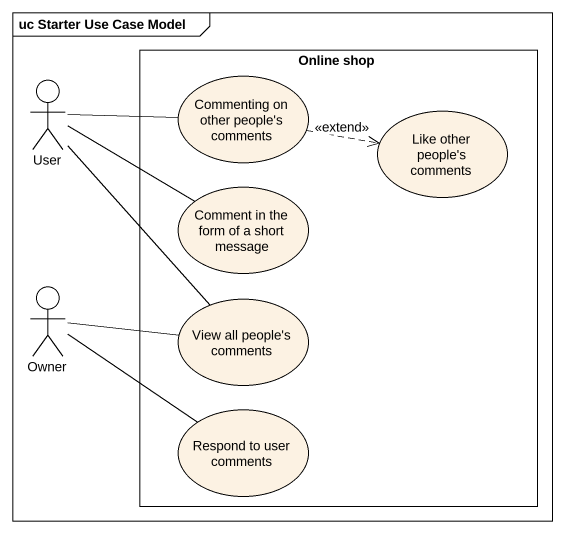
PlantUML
@startuml
mainframe uc Starter Use Case Model
rectangle "Online shop" as Online_shop {
  usecase "Commenting on other people's comments" as Commenting_on_other_people
  usecase "Like other people's comments" as Like_other_people_s_comments
  usecase "Comment in the form of a short message" as Comment_in_the_form_of_a
  usecase "View all people's comments" as View_all_people_s_comments
  usecase "Respond to user comments" as Respond_to_user_comments
}
actor User
actor Owner
User -right- Commenting_on_other_people
User -right- Comment_in_the_form_of_a
User -- View_all_people_s_comments
Commenting_on_other_people .right.> Like_other_people_s_comments : <<extend>>
Owner -right- View_all_people_s_comments
Owner -right- Respond_to_user_comments
@enduml
